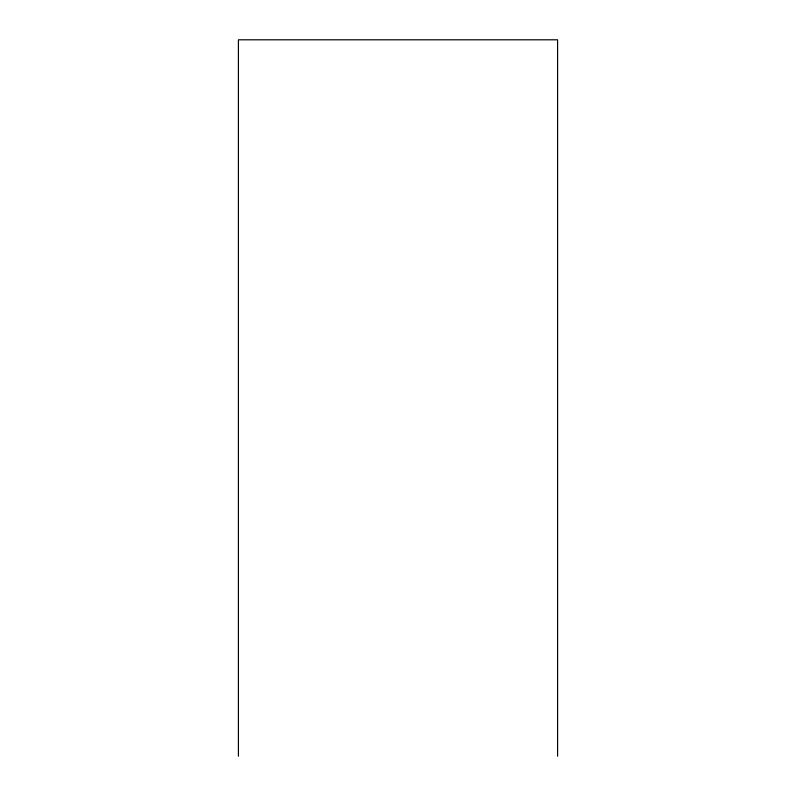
<?xml version="1.0" encoding="UTF-8"?>
<svg xmlns="http://www.w3.org/2000/svg" width="796" height="796" viewBox="0 0 796 796"><rect width="100%" height="100%" fill="white"/><g stroke="black" fill="none" stroke-linecap="round" stroke-linejoin="round"><path stroke-width="1.19" d="M557.588 756.2L557.588 39.8L238.412 39.8L238.412 756.2"/></g></svg>
